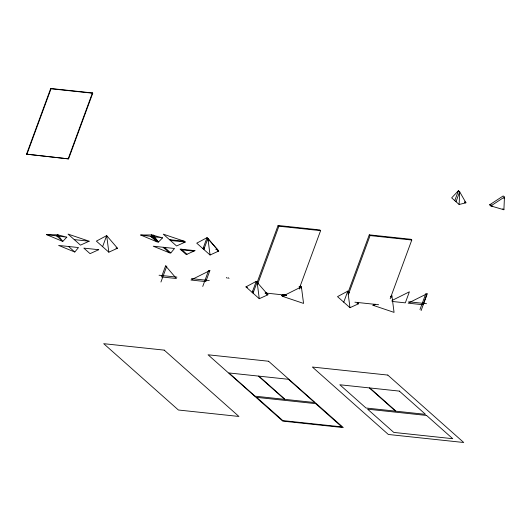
<?xml version="1.0" encoding="UTF-8"?>
<svg xmlns="http://www.w3.org/2000/svg" width="531" height="531" viewBox="0 0 531 531"><rect width="100%" height="100%" fill="white"/><g stroke="black" fill="none" stroke-linecap="round" stroke-linejoin="round"><path stroke-width="0.8" d="M459.136 204.495L459.68 191.791L458.439 190.689L451.669 197.864L459.136 204.495L465.946 202.789L459.68 191.791L456.023 201.734M503.906 209.752L504.45 197.047L503.202 195.939L489.628 204.827L490.87 205.928L503.906 209.752L502.771 208.743M26.55 154.163L50.711 88.498L92.427 92.938L92.739 93.217L68.572 158.882L26.55 154.163L68.572 158.882M26.862 154.441L51.022 88.77L50.711 88.498M68.267 158.61L92.427 92.938M102.609 246.656L106.671 235.611L117.49 248.242L108.835 252.185L96.383 241.127L106.671 235.611L108.835 252.185M160.939 282.027L166.827 266.011M203.831 249.477L207.893 238.426L207.024 237.656L196.735 243.171L210.057 254.999L218.712 251.057L207.893 238.426L210.057 254.999M208.225 240.888L208.756 239.435L207.886 238.665M202.742 286.448L208.63 270.432M252.179 292.402L256.247 281.357L267.936 294.765L259.281 298.707L245.953 286.879L256.247 281.357L257.787 283.162M253.055 293.178L257.117 282.134L259.281 298.707M257.044 282.651L278.078 225.483L319.795 229.923L320.605 230.646L299.285 288.585M257.449 284.589L278.888 226.199L278.078 225.483M299.351 289.056L299.882 287.603L299.013 286.833M300.851 288.32L301.396 286.846L300.526 286.076L299.517 286.581M343.749 302.159L347.812 291.114L349.358 292.913M348.23 292.023L369.264 234.855L410.974 239.295L411.784 240.019L390.179 298.727M348.469 294.287L370.074 235.572L369.264 234.855M391.36 297.28L391.898 295.807L390.444 296.537M454.782 200.625L458.439 190.689M419.961 309.586L425.855 293.57M421.09 310.589L426.984 294.572M503.886 198.574L504.45 197.047L490.87 205.928L492.396 206.094M74.798 252.026L78.488 247.552L58.649 245.441L74.798 252.026L68.572 246.497M170.816 252.948L174.507 248.475L153.28 246.218L169.422 252.802L170.816 252.948L164.59 247.419M66.793 237.165L62.777 241.432L46.462 234.622L57.819 234.828L66.793 237.165L46.462 234.622M162.552 237.861L158.47 242.043L157.037 241.857L140.669 235.021L151.78 234.934L162.552 237.861L140.669 235.021M284.019 296.477L282.452 296.311L301.396 286.846L303.559 303.42L282.452 296.311L281.583 295.535L283.846 294.4L284.722 295.176L286.355 295.349M375.145 304.177L372.954 305.265L394.062 312.381L391.898 295.807M391.898 300.546L409.381 291.811L405.319 302.856L392.004 301.442M89.135 241.2L80.48 245.143L68.028 234.091L89.135 241.2L74.254 239.62M185.233 242.036L176.577 245.979L163.256 234.144L184.357 241.26L185.233 242.036L170.351 240.45M281.583 295.535L283.023 294.878M349.975 307.688L347.812 291.114L337.524 296.63L349.975 307.688L358.624 303.745L357.595 302.537M374.401 304.615L372.954 305.265L374.521 305.438M489.628 204.827L491.142 204.448M51.022 88.77L92.739 93.217M464.419 202.63L465.946 202.789L464.698 201.68M370.074 235.572L411.784 240.019M278.888 226.199L320.605 230.646M169.475 239.673L184.357 241.26M215.778 249.371L217.418 249.55L216.542 248.773M204.528 248.866L202.961 248.7L207.024 237.656L218.712 251.057L217.146 250.891M163.946 247.937L165.333 248.083M180.805 249.729L193.901 251.123M168.924 252.358L170.318 252.51M115.924 248.077L117.49 248.242M159.054 275.224L176.916 277.129M191.439 278.642L209.294 280.547M408.658 301.781L426.519 303.679M354.907 302.199L378.63 304.728M265.361 292.999L286.627 295.269M265.002 293.079L266.635 293.251M357.058 303.573L358.624 303.745M266.37 294.599L267.936 294.765L266.197 292.979M245.953 286.879L247.519 287.404M257.11 282.366L257.98 283.142M203.446 247.38L204.316 248.15M252.67 291.081L253.539 291.858M228.138 277.673L229.014 278.45M226.359 277.487L227.228 278.257M182.578 241.067L183.447 241.844M170.663 239.8L171.54 240.576M181.25 249.198L186.978 254.283M163.196 247.273L169.422 252.802M165.592 265.878L161.524 276.923L176.405 278.51L165.592 265.878M209.871 270.564L205.809 281.609L190.928 280.023L209.871 270.564M427.097 293.703L423.034 304.748L408.153 303.161L427.097 293.703M151.78 234.934L150.957 236.355L157.037 241.857L151.78 234.934M152.424 235.784L151.68 237.012L153.114 237.198L153.904 235.976L152.424 235.784M153.26 235.127L152.39 236.541L158.47 242.043L153.26 235.127M57.819 234.828L56.671 235.897L62.777 241.432L57.819 234.828M98.713 249.709L90.058 253.652L83.832 248.123L98.713 249.709M194.937 250.652L186.281 254.595L180.062 249.072L194.937 250.652M164.218 350.128L103.704 343.683L178.409 410.012L238.923 416.457L164.218 350.128M268.573 361.239L208.059 354.794L282.764 421.123L343.272 427.568L268.573 361.239M387.789 375.072L312.394 367.04L388.34 434.471L463.736 442.502L387.789 375.072M258.411 376.087L228.901 372.948L255.079 396.186L284.589 399.332L258.411 376.087M288.426 379.287L258.916 376.14L285.094 399.385L314.604 402.531L288.426 379.287M369.33 387.902L339.82 384.763L365.998 408L395.509 411.147L369.33 387.902M399.352 391.101L369.835 387.955L396.013 411.2L425.53 414.346L399.352 391.101M315.64 403.64L256.665 397.361L282.844 420.598L341.818 426.884L315.64 403.64M426.566 415.454L367.591 409.175L393.763 432.413L452.737 438.699L426.566 415.454M158.065 241.505L156.632 241.32L151.023 236.249L152.457 236.434L158.065 241.505"/></g></svg>
